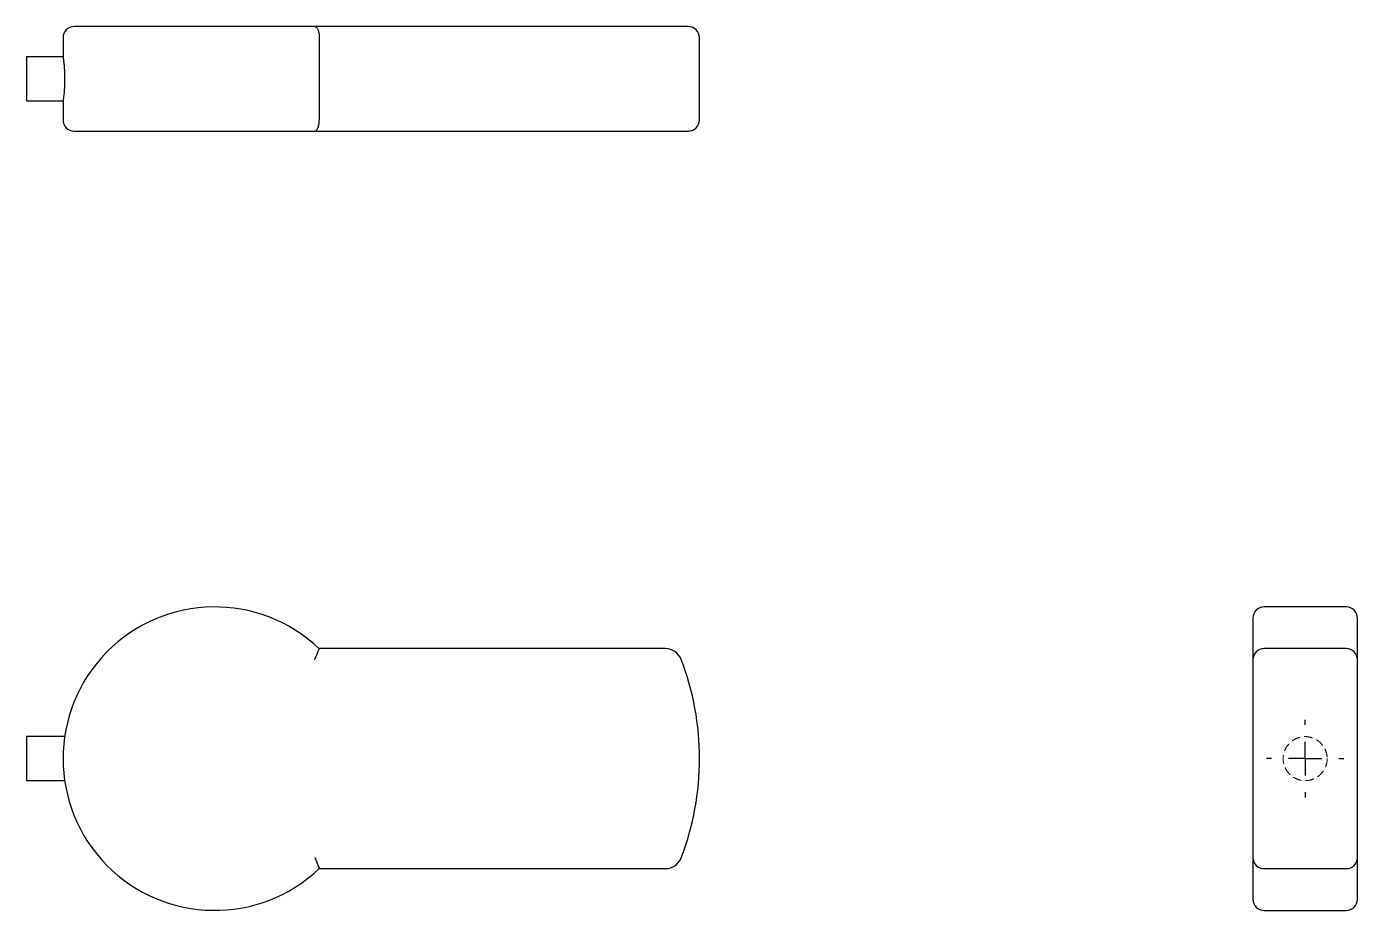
# Model space of a CAD drawing. Header units: millimetres. Extents: x 33 to 231, y 34 to 166.
import ezdxf

# ---------------------------------------------------------------- set-up
doc = ezdxf.new("R2010")
doc.units = ezdxf.units.MM
doc.linetypes.add('HIDDEN', pattern=[1.905, 1.27, -0.635])
doc.layers.add('10', color=7, linetype='Continuous')

# ---------------------------------------------------------------- blocks, each defined once
blk = doc.blocks.new('SW_CENTERMARKSYMBOL_0')
at = {"layer": '10', "color": 0}
for p, q in [((0, 5), (0, 5.77)), ((0, 0), (0, 2.5)), ((-5, 0), (-5.77, 0)), ((0, 0), (-2.5, 0)), ((0, 0), (0, -2.5)), ((0, 0), (2.5, 0)), ((5, 0), (5.77, 0)), ((0, -5), (0, -5.77))]:
    blk.add_line(p, q, dxfattribs=at)

msp = doc.modelspace()

# ---------------------------------------------------------------- linework, layer by layer
at = {"color": 7, "linetype": 'Continuous', "lineweight": 25}
for p, q in [((75.82, 165.76), (40.07, 165.76)), ((127.94, 165.76), (75.82, 165.76)), ((128.72, 165.76), (127.94, 165.76)), ((131.34, 165.76), (128.72, 165.76)), ((38.41, 164.1), (38.41, 161.27)), ((76.49, 164.1), (76.49, 151.9)), ((133, 151.9), (133, 164.1)), ((38.41, 161.27), (33, 161.27)), ((33, 161.27), (33, 154.73)), ((33, 154.73), (38.42, 154.73)), ((38.41, 154.74), (38.41, 151.9)), ((40.07, 150.24), (75.82, 150.24)), ((75.82, 150.24), (127.94, 150.24)), ((127.94, 150.24), (128.72, 150.24)), ((128.72, 150.24), (131.34, 150.24)), ((229.1, 79.54), (216.9, 79.54)), ((215.24, 77.88), (215.24, 71.68)), ((230.76, 71.68), (230.76, 77.88)), ((127.94, 73.34), (76.49, 73.34)), ((229.1, 73.34), (216.9, 73.34)), ((215.24, 71.68), (215.24, 71.14)), ((230.76, 71.14), (230.76, 71.68)), ((215.24, 71.14), (215.24, 42.86)), ((230.76, 42.86), (230.76, 71.14)), ((38.65, 60.27), (33, 60.27)), ((33, 60.27), (33, 53.73)), ((33, 53.73), (38.65, 53.73)), ((215.24, 42.86), (215.24, 42.32)), ((215.24, 42.32), (215.24, 36.12)), ((230.76, 42.32), (230.76, 42.86)), ((230.76, 36.12), (230.76, 42.32)), ((76.49, 40.66), (127.94, 40.66)), ((216.9, 40.66), (229.1, 40.66)), ((216.9, 34.46), (229.1, 34.46))]:
    msp.add_line(p, q, dxfattribs=at)
for centre, radius, start, end in [((40.07, 164.1), 1.66, 90, 180), ((131.34, 164.1), 1.66, 0, 90), ((40.07, 151.9), 1.66, 180, 270), ((131.34, 151.9), 1.66, 270, 0), ((60.96, 57), 22.54, 46.4387, 313.5613), ((216.9, 77.88), 1.66, 90, 180), ((229.1, 77.88), 1.66, 0, 90), ((127.94, 70.85), 2.49, 21.0217, 90), ((216.9, 71.68), 1.66, 90, 180), ((229.1, 71.68), 1.66, 0, 90), ((91.91, 57), 41.09, 338.9783, 21.0217), ((127.94, 43.15), 2.49, 270, 338.9783), ((216.9, 42.32), 1.66, 180, 270), ((229.1, 42.32), 1.66, 270, 0), ((216.9, 36.12), 1.66, 180, 270), ((229.1, 36.12), 1.66, 270, 0)]:
    msp.add_arc(centre, radius, start, end, dxfattribs=at)
for points, knots in [([(75.82, 165.76), (75.82, 165.76), (75.82, 165.76), (75.87, 165.76), (75.92, 165.74), (76.02, 165.69), (76.07, 165.65), (76.19, 165.5), (76.26, 165.37), (76.38, 165.06), (76.42, 164.88), (76.48, 164.5), (76.49, 164.3), (76.49, 164.1)], [-0.0004897, -0.0004897, -0.0004897, -0.0004897, 0, 0, 0.024725, 0.024725, 0.0492462, 0.0492462, 0.0906555, 0.0906555, 0.1291228, 0.1291228, 0.1662388, 0.1662388, 0.1662388, 0.1662388]), ([(38.41, 161.27), (38.42, 161.25), (38.42, 161.22), (38.45, 161.02), (38.48, 160.76), (38.52, 160.43), (38.56, 160.02), (38.6, 159.56), (38.63, 159.06), (38.65, 158.53), (38.65, 157.98), (38.65, 157.43), (38.63, 156.9), (38.6, 156.39), (38.56, 155.94), (38.52, 155.54), (38.48, 155.21), (38.45, 154.96), (38.42, 154.8), (38.41, 154.73), (38.41, 154.74), (38.42, 154.74)], [0, 0, 0, 0, 0.074008, 0.127117, 0.181792, 0.234671, 0.28907, 0.34148, 0.395379, 0.447808, 0.501757, 0.554668, 0.609145, 0.662246, 0.7169, 0.769612, 0.823827, 0.876179, 0.930024, 0.982592, 1, 1, 1, 1]), ([(75.82, 150.24), (75.82, 150.24), (75.82, 150.24), (75.87, 150.24), (75.92, 150.26), (76.02, 150.31), (76.07, 150.35), (76.19, 150.5), (76.26, 150.63), (76.38, 150.94), (76.42, 151.12), (76.48, 151.5), (76.49, 151.7), (76.49, 151.9)], [-0.1662822, -0.1662822, -0.1662822, -0.1662822, -0.1657937, -0.1657937, -0.1411349, -0.1411349, -0.1166793, -0.1166793, -0.075381, -0.075381, -0.0370166, -0.0370166, 0, 0, 0, 0]), ([(75.82, 71.68), (75.82, 71.68), (75.82, 71.68), (75.87, 71.81), (75.92, 71.93), (76.02, 72.17), (76.07, 72.29), (76.19, 72.59), (76.26, 72.77), (76.38, 73.05), (76.42, 73.16), (76.48, 73.3), (76.49, 73.34), (76.49, 73.34)], [-0.1662822, -0.1662822, -0.1662822, -0.1662822, -0.1657937, -0.1657937, -0.1411349, -0.1411349, -0.1166793, -0.1166793, -0.075381, -0.075381, -0.0370166, -0.0370166, 0, 0, 0, 0]), ([(75.82, 42.32), (75.82, 42.32), (75.82, 42.32), (75.87, 42.19), (75.92, 42.07), (76.02, 41.83), (76.07, 41.71), (76.19, 41.41), (76.26, 41.23), (76.38, 40.95), (76.42, 40.84), (76.48, 40.7), (76.49, 40.66), (76.49, 40.66)], [-0.0004897, -0.0004897, -0.0004897, -0.0004897, 0, 0, 0.024725, 0.024725, 0.0492462, 0.0492462, 0.0906555, 0.0906555, 0.1291228, 0.1291228, 0.1662388, 0.1662388, 0.1662388, 0.1662388])]:
    msp.add_open_spline(points, degree=3, knots=knots, dxfattribs=at)
at = {"color": 7, "linetype": 'HIDDEN', "lineweight": 18}
msp.add_open_spline([(226.27, 57), (226.27, 57.22), (226.25, 57.43), (226.16, 57.85), (226.1, 58.06), (225.94, 58.45), (225.83, 58.64), (225.59, 59), (225.46, 59.16), (225.16, 59.46), (224.99, 59.6), (224.63, 59.84), (224.45, 59.94), (224.05, 60.1), (223.84, 60.16), (223.43, 60.25), (223.21, 60.27), (222.78, 60.27), (222.57, 60.25), (222.15, 60.16), (221.94, 60.1), (221.55, 59.93), (221.36, 59.83), (221.01, 59.6), (220.84, 59.46), (220.54, 59.16), (220.4, 58.99), (220.16, 58.64), (220.06, 58.45), (219.9, 58.05), (219.84, 57.85), (219.75, 57.42), (219.73, 57.21), (219.73, 56.79), (219.75, 56.57), (219.84, 56.15), (219.9, 55.95), (220.06, 55.55), (220.17, 55.36), (220.4, 55.01), (220.54, 54.84), (220.84, 54.54), (221.01, 54.4), (221.36, 54.17), (221.55, 54.06), (221.95, 53.9), (222.15, 53.84), (222.57, 53.75), (222.79, 53.73), (223.22, 53.73), (223.43, 53.75), (223.85, 53.84), (224.06, 53.9), (224.45, 54.06), (224.64, 54.16), (225, 54.4), (225.16, 54.54), (225.46, 54.84), (225.6, 55.01), (225.84, 55.36), (225.94, 55.55), (226.1, 55.95), (226.16, 56.15), (226.25, 56.57), (226.27, 56.78), (226.27, 57)], degree=3, knots=[0, 0, 0, 0, 0.03125, 0.03125, 0.0625, 0.0625, 0.09375, 0.09375, 0.125, 0.125, 0.15625, 0.15625, 0.1875, 0.1875, 0.21875, 0.21875, 0.25, 0.25, 0.28125, 0.28125, 0.3125, 0.3125, 0.34375, 0.34375, 0.375, 0.375, 0.40625, 0.40625, 0.4375, 0.4375, 0.46875, 0.46875, 0.5, 0.5, 0.53125, 0.53125, 0.5625, 0.5625, 0.59375, 0.59375, 0.625, 0.625, 0.65625, 0.65625, 0.6875, 0.6875, 0.71875, 0.71875, 0.75, 0.75, 0.78125, 0.78125, 0.8125, 0.8125, 0.84375, 0.84375, 0.875, 0.875, 0.90625, 0.90625, 0.9375, 0.9375, 0.96875, 0.96875, 1, 1, 1, 1], dxfattribs=at)

# ---------------------------------------------------------------- block references
at = {"layer": '10'}
msp.add_blockref('SW_CENTERMARKSYMBOL_0', (223, 57), dxfattribs=at)

doc.saveas('drawing.dxf')
